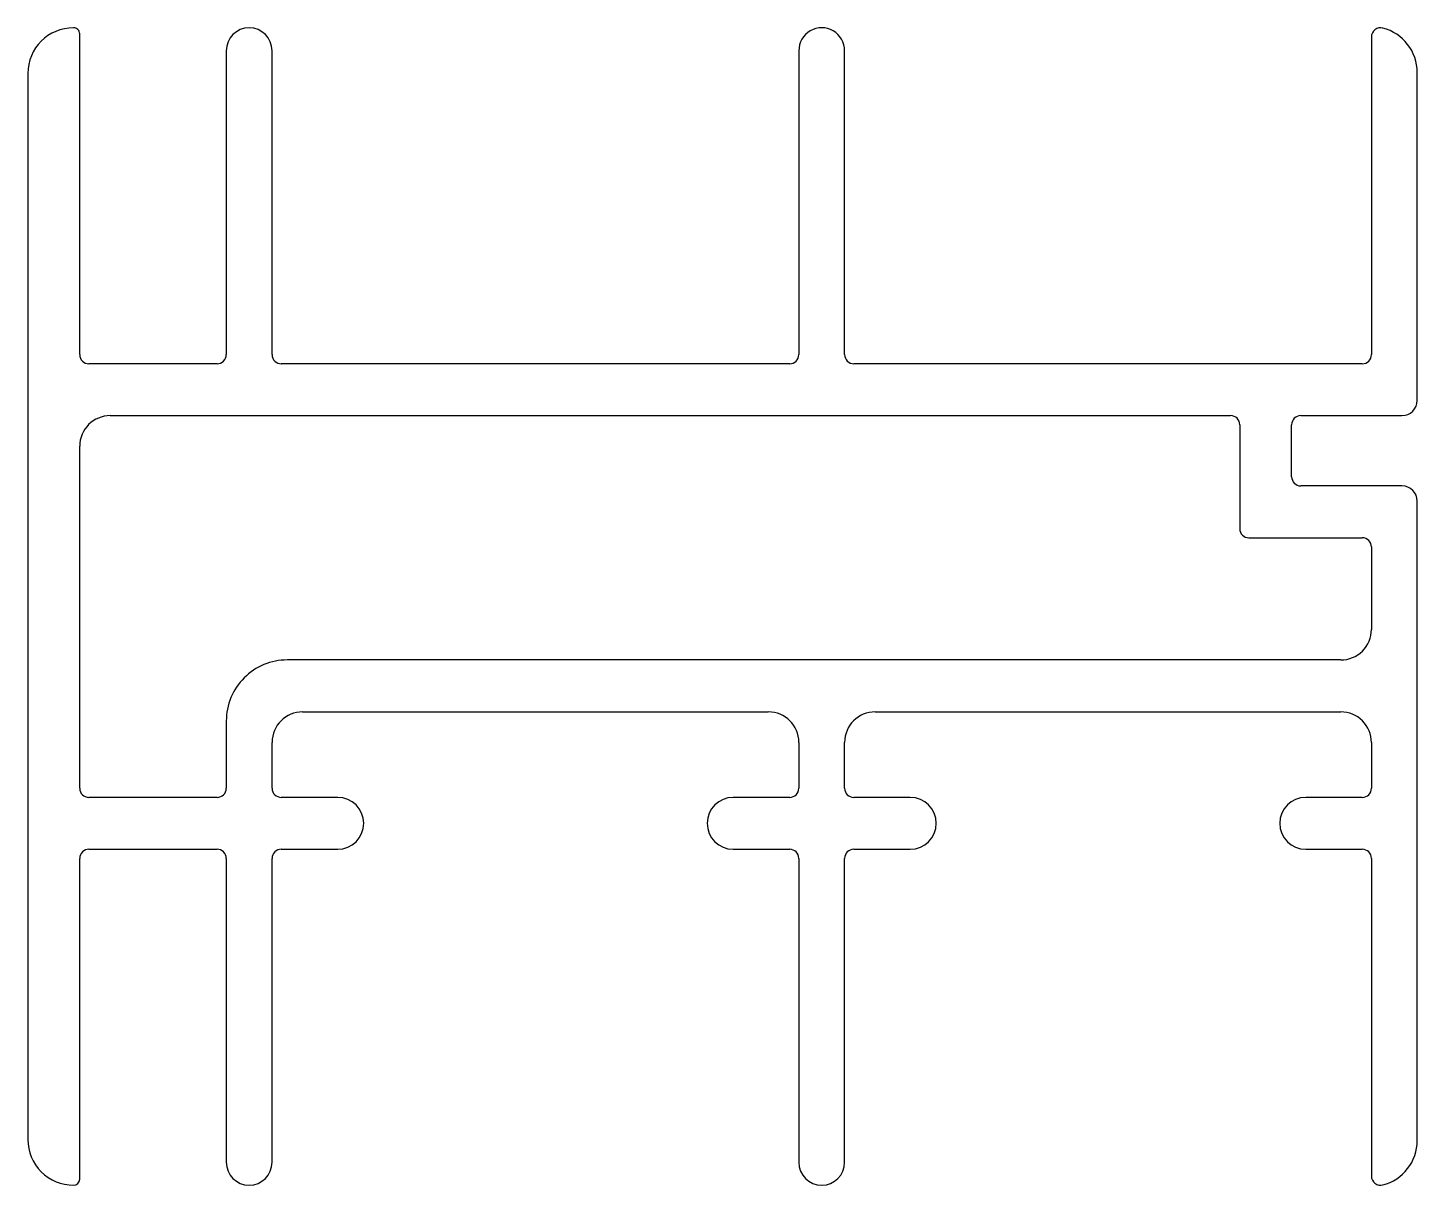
# Model space of a CAD drawing. Extents: x 390.9 to 436.4, y 740.9 to 778.8.
import ezdxf

# ---------------------------------------------------------------- set-up
doc = ezdxf.new("R2010")
doc.units = 0
doc.layers.get('0').update_dxf_attribs({"linetype": 'CONTINUOUS'})

msp = doc.modelspace()

# ---------------------------------------------------------------- linework, layer by layer
for p, q in [((392.574, 768.112), (392.574, 778.612)), ((434.874, 778.512), (434.874, 768.112)), ((397.374, 778.062), (397.374, 768.112)), ((398.874, 768.112), (398.874, 778.062)), ((416.124, 778.062), (416.124, 768.112)), ((417.624, 768.112), (417.624, 778.062)), ((390.874, 777.312), (390.874, 742.412)), ((436.374, 766.612), (436.374, 777.35)), ((397.074, 767.812), (392.874, 767.812)), ((415.824, 767.812), (399.174, 767.812)), ((434.574, 767.812), (417.924, 767.812)), ((393.574, 766.112), (430.262, 766.112)), ((430.562, 765.812), (430.562, 762.412)), ((432.262, 764.112), (432.262, 765.812)), ((432.562, 766.112), (435.874, 766.112)), ((392.574, 753.912), (392.574, 765.112)), ((435.874, 763.812), (432.562, 763.812)), ((436.374, 742.374), (436.374, 763.312)), ((430.862, 762.112), (434.574, 762.112)), ((434.874, 761.812), (434.874, 759.112)), ((433.874, 758.112), (399.374, 758.112)), ((399.874, 756.412), (415.124, 756.412)), ((418.624, 756.412), (433.874, 756.412)), ((397.374, 756.112), (397.374, 753.912)), ((398.874, 753.912), (398.874, 755.412)), ((416.124, 755.412), (416.124, 753.912)), ((417.624, 753.912), (417.624, 755.412)), ((434.874, 755.412), (434.874, 753.912)), ((397.074, 753.612), (392.874, 753.612)), ((401.024, 753.612), (399.174, 753.612)), ((415.824, 753.612), (413.974, 753.612)), ((419.774, 753.612), (417.924, 753.612)), ((434.574, 753.612), (432.724, 753.612)), ((392.874, 751.912), (397.074, 751.912)), ((399.174, 751.912), (401.024, 751.912)), ((413.974, 751.912), (415.824, 751.912)), ((417.924, 751.912), (419.774, 751.912)), ((432.724, 751.912), (434.574, 751.912)), ((392.574, 741.112), (392.574, 751.612)), ((397.374, 751.612), (397.374, 741.662)), ((398.874, 741.662), (398.874, 751.612)), ((416.124, 751.612), (416.124, 741.662)), ((417.624, 741.662), (417.624, 751.612)), ((434.874, 751.612), (434.874, 741.212))]:
    msp.add_line(p, q)
for centre, radius, start, end in [((392.374, 777.312), 1.5, 90.0009, 179.9992), ((392.374, 778.612), 0.2, 0.0001, 90.0003), ((398.124, 778.062), 0.75, 0, 180), ((416.874, 778.062), 0.75, 0.0001, 180.0001), ((435.174, 778.512), 0.3, 75.5226, 180.0001), ((434.874, 777.35), 1.5, 0.0006, 75.5229), ((392.874, 768.112), 0.3, 180.0019, 269.9981), ((397.074, 768.112), 0.3, 269.9905, 359.9981), ((399.174, 768.112), 0.3, 180.0019, 269.9981), ((415.824, 768.112), 0.3, 270.0019, 359.9981), ((417.924, 768.112), 0.3, 180.0019, 270.0095), ((434.574, 768.112), 0.3, 270.0019, 359.9981), ((435.874, 766.612), 0.5, 270.0042, 359.9958), ((393.574, 765.112), 1, 90.0007, 179.9993), ((430.262, 765.812), 0.3, 0.0019, 89.9981), ((432.562, 765.812), 0.3, 90.0019, 179.9981), ((432.562, 764.112), 0.3, 180.0019, 269.9981), ((435.874, 763.312), 0.5, 0.011, 89.9958), ((430.862, 762.412), 0.3, 180.0019, 269.9981), ((434.574, 761.812), 0.3, 0.0019, 89.9981), ((433.874, 759.112), 1, 269.9973, 359.9993), ((399.374, 756.112), 2, 89.999, 180.001), ((399.874, 755.412), 1, 90.0006, 179.9987), ((415.124, 755.412), 1, 0.0007, 89.9993), ((418.624, 755.412), 1, 90.0009, 179.9994), ((433.874, 755.412), 1, 359.9973, 89.9993), ((392.874, 753.912), 0.3, 180.0019, 269.9981), ((397.074, 753.912), 0.3, 270.0019, 359.9981), ((399.174, 753.912), 0.3, 180.0019, 269.9981), ((401.024, 752.762), 0.85, 270.0001, 90.0001), ((413.974, 752.762), 0.85, 90.0001, 270.0001), ((415.824, 753.912), 0.3, 270.0019, 359.9981), ((417.924, 753.912), 0.3, 180.0133, 269.9981), ((419.774, 752.762), 0.85, 270.0001, 90.0001), ((432.724, 752.762), 0.85, 90.0001, 270.0001), ((434.574, 753.912), 0.3, 270.0019, 359.9981), ((392.874, 751.612), 0.3, 90.0019, 180.0095), ((397.074, 751.612), 0.3, 359.9923, 89.9977), ((399.174, 751.612), 0.3, 90.0019, 180.0095), ((415.824, 751.612), 0.3, 0.0019, 89.9981), ((417.924, 751.612), 0.3, 90.0001, 179.9978), ((434.574, 751.612), 0.3, 0.0019, 89.9981), ((392.374, 742.412), 1.5, 179.9991, 269.9997), ((434.874, 742.374), 1.5, 284.4774, 0.0001), ((398.124, 741.662), 0.75, 180, 0), ((416.874, 741.662), 0.75, 180.0001, 0.0001), ((435.174, 741.212), 0.3, 179.9835, 284.479), ((392.374, 741.112), 0.2, 270.0024, 359.996)]:
    msp.add_arc(centre, radius, start, end)

doc.saveas('drawing.dxf')
